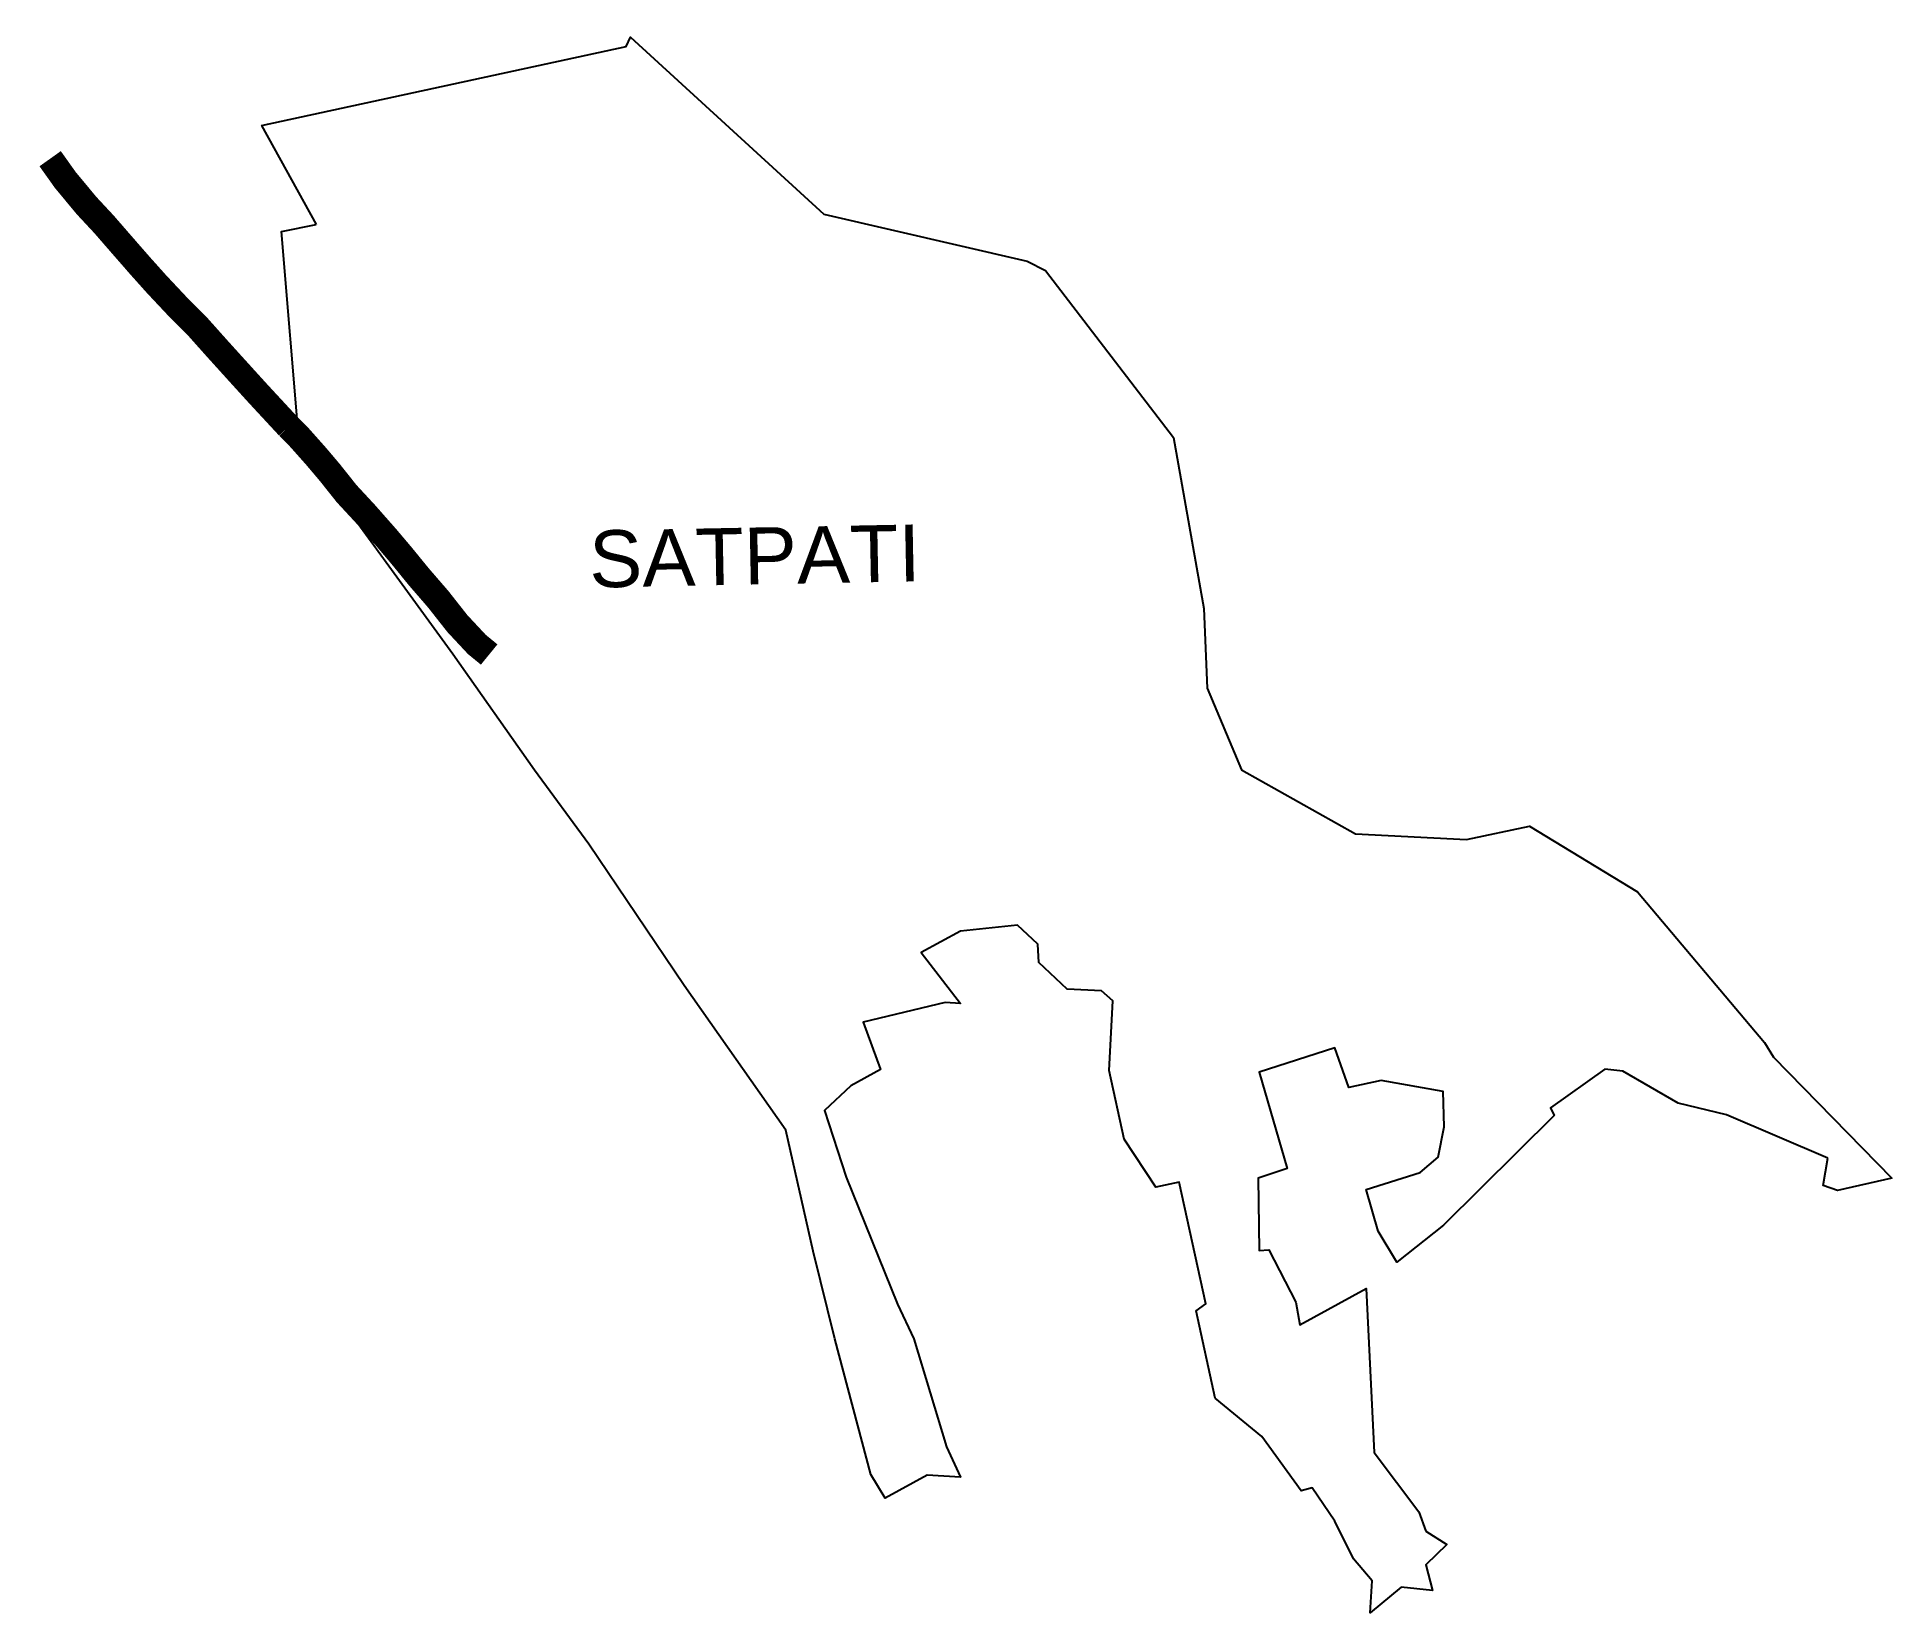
# Model space of a CAD drawing. Header units: metres. Extents: x 258416 to 261959, y 2180031 to 2183042.
import ezdxf

# ---------------------------------------------------------------- set-up
doc = ezdxf.new("R2010")
doc.units = ezdxf.units.M
for name, color, linetype in [('ARTIFICIALLY PROTECTED', 1, 'Continuous'), ('village', 3, 'Continuous'), ('VILLAGE NAME', 250, 'Continuous')]:
    doc.layers.add(name, color=color, linetype=linetype)
doc.styles.get("Standard").update_dxf_attribs({"font": 'simplex.shx'})

msp = doc.modelspace()

# ---------------------------------------------------------------- linework, layer by layer
at = {"color": 3, "flags": 128}
msp.add_lwpolyline([(258844.9, 2182873), (258948.8, 2182683.7)], dxfattribs=at)
at = {"layer": 'ARTIFICIALLY PROTECTED', "const_width": 50, "flags": 128}
for points in [[(258440.9, 2182809.6), (258469.7, 2182769.1), (258510.3, 2182720.2), (258543.9, 2182684.1), (258578.9, 2182643.8), (258613.5, 2182604.2), (258644.2, 2182569.9), (258681.7, 2182530), (258722.3, 2182489.1), (258759.5, 2182447.4), (258793.7, 2182409.6), (258838.2, 2182360.6), (258896.5, 2182297.7)], [(258896.5, 2182297.7), (258917.8, 2182276.1), (258936.2, 2182255.4), (258949.1, 2182240.9), (258975.4, 2182209.8), (259007.3, 2182169.7), (259012.3, 2182164.3), (259042.7, 2182131.5), (259082.7, 2182086.1), (259112.1, 2182051.4), (259145.3, 2182010.7), (259182.1, 2181968.2), (259218.7, 2181921.7), (259256.2, 2181881.5), (259279.6, 2181862.4)]]:
    msp.add_lwpolyline(points, dxfattribs=at)
at = {"layer": 'village', "color": 3}
for points in [[(258844.9, 2182873, 0), (259541.5, 2183024, 0), (259549.6, 2183041.9, 0), (259918.8, 2182703.4, 0), (260307.7, 2182613.8, 0), (260342.7, 2182596.1, 0), (260587.2, 2182277.1, 0), (260644.6, 2181950, 0), (260651.4, 2181798, 0), (260717.1, 2181642.2, 0), (260934.8, 2181519.8, 0), (261147, 2181508.9, 0), (261267.3, 2181534.3, 0), (261473.2, 2181409.3, 0), (261716.1, 2181121.1, 0), (261733.2, 2181093, 0), (261959.4, 2180862, 0), (261855.4, 2180838.7, 0), (261828.3, 2180847.7, 0), (261836.7, 2180900.2, 0)], [(261836.7, 2180900.2, 0), (261643.2, 2180982.7, 0), (261551, 2181005.2, 0), (261445.6, 2181066.7, 0), (261410.9, 2181070, 0), (261307.4, 2180996.5, 0), (261314.3, 2180981.5, 0), (261102.8, 2180772.1, 0), (261013.7, 2180701.4, 0), (260977.9, 2180760.8, 0), (260955.2, 2180840.1, 0), (261058.5, 2180872.7, 0), (261092.5, 2180902, 0), (261104.2, 2180960.3, 0), (261102.3, 2181027.8, 0), (260983.8, 2181048.7, 0), (260921.7, 2181035.2, 0), (260895.4, 2181110.8, 0), (260750.5, 2181064.5, 0), (260803.9, 2180880.5, 0), (260748.4, 2180861.7, 0), (260750.8, 2180724.1, 0), (260768.9, 2180725.1, 0), (260820.7, 2180625.4, 0), (260828.1, 2180581.7, 0), (260955, 2180651.3, 0), (260970.2, 2180337.8, 0), (261055.9, 2180224.3, 0), (261069.1, 2180187.4, 0), (261109.2, 2180162.3, 0), (261068.8, 2180123, 0), (261081.8, 2180074.1, 0), (261022.1, 2180080.9, 0), (260962.9, 2180031.5, 0), (260966.3, 2180092.9, 0), (260930.6, 2180134.9, 0), (260894.9, 2180206.9, 0), (260851.9, 2180270.7, 0), (260830.9, 2180264.5, 0), (260755.9, 2180368.3, 0), (260666.7, 2180441.4, 0), (260630.1, 2180608.5, 0), (260648.6, 2180622, 0), (260598.1, 2180854.6, 0), (260553, 2180844.9, 0), (260493, 2180936.2, 0), (260463.8, 2181067.6, 0), (260471.1, 2181200.6, 0), (260449.1, 2181220.2, 0), (260383.9, 2181223.1, 0), (260329.6, 2181274.3, 0), (260327.5, 2181309.2, 0), (260289, 2181345.6, 0), (260180.3, 2181333.8, 0), (260105.2, 2181293.3, 0), (260180.2, 2181195.6, 0), (260150.5, 2181197.8, 0), (259993.8, 2181160.3, 0), (260027.4, 2181069.4, 0), (259970.5, 2181038.5, 0), (259920.5, 2180991.2, 0), (259961.6, 2180863.6, 0), (260059.5, 2180621.3, 0), (260091.2, 2180554.9, 0), (260153.1, 2180349, 0), (260179.8, 2180290.9, 0), (260116.6, 2180294.5, 0), (260036.4, 2180250.4, 0), (260008.9, 2180295.9, 0), (259939.7, 2180554.9, 0), (259898.5, 2180722.4, 0), (259846.4, 2180953.8, 0), (259652.1, 2181230.3, 0), (259469.7, 2181499.8, 0), (259366, 2181641.4, 0), (259209.9, 2181863.3, 0), (258916.3, 2182267, 0), (258882.9, 2182670.8, 0), (258948.8, 2182683.7, 0)]]:
    msp.add_polyline3d(points, dxfattribs=at)

# ---------------------------------------------------------------- texts
at = {"layer": 'VILLAGE NAME', "insert": (259469.6, 2182098.9), "char_height": 108.748, "attachment_point": 1, "rotation": 1.1028}
msp.add_mtext_dynamic_manual_height_columns('{\\fArial|b0|i0|c0|p34;SATPATI}', width=726.929, gutter_width=543.7, heights=[0], dxfattribs=at)

doc.saveas('drawing.dxf')
